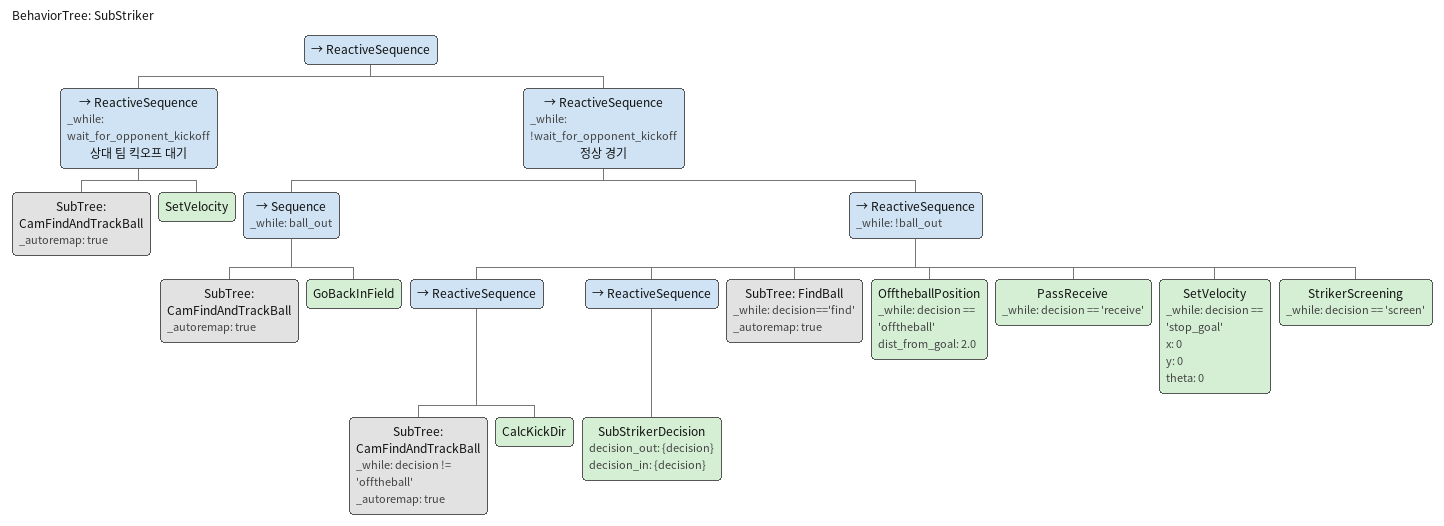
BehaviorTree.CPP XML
<root BTCPP_format="4" >
   <include path="./cam_find_and_track_ball.xml" />
   <include path="./locate.xml" />
   <include path="./find_ball.xml" />

   <BehaviorTree ID="SubStriker">
      <ReactiveSequence>
         <!-- 자기 위치 추정 -->

         <!-- 공 위치 알 때만 로컬라이제이션(공 위치에 대한 find상태가 아님을 의미)-->

         <!-- 상대 킥오프 대기 -->
         <ReactiveSequence _while="wait_for_opponent_kickoff" name="상대 팀 킥오프 대기">
            <SubTree ID="CamFindAndTrackBall" _autoremap="true" />
            <SetVelocity />
         </ReactiveSequence>

         <!-- 정상 경기 -->
         <ReactiveSequence _while="!wait_for_opponent_kickoff" name="정상 경기">

            <!-- 공이 아웃된 경우 -->
            <Sequence _while="ball_out">
               <SubTree ID="CamFindAndTrackBall" _autoremap="true" />
               <GoBackInField />
            </Sequence>

            <!-- 공이 인플레이 -->
            <ReactiveSequence _while="!ball_out">
               <ReactiveSequence>
                  <!-- 공 추적 -->
                  <SubTree ID="CamFindAndTrackBall" _while="decision != 'offtheball'" _autoremap="true" />
                  <CalcKickDir />
                </ReactiveSequence>

                <ReactiveSequence>
                <!-- Strategy & Tactics Layer (Parameter Injection + Decision) -->
                <SubStrikerDecision decision_out="{decision}" decision_in="{decision}" />
                </ReactiveSequence>

                <!-- 행동 실행 -->
                <SubTree ID="FindBall" _while="decision=='find'" _autoremap="true" />

                <!-- Off the ball -->
                <OfftheballPosition _while="decision == 'offtheball'" dist_from_goal="2.0" />

                <!-- Pass Receive -->
                <PassReceive _while="decision == 'receive'" />

                <!-- Goal Scored Stop -->
                <SetVelocity _while="decision == 'stop_goal'" x="0" y="0" theta="0" />

                <!-- Screening -->
                <StrikerScreening _while="decision == 'screen'"/>

            </ReactiveSequence>
         </ReactiveSequence>
      </ReactiveSequence>
   </BehaviorTree>
</root>
